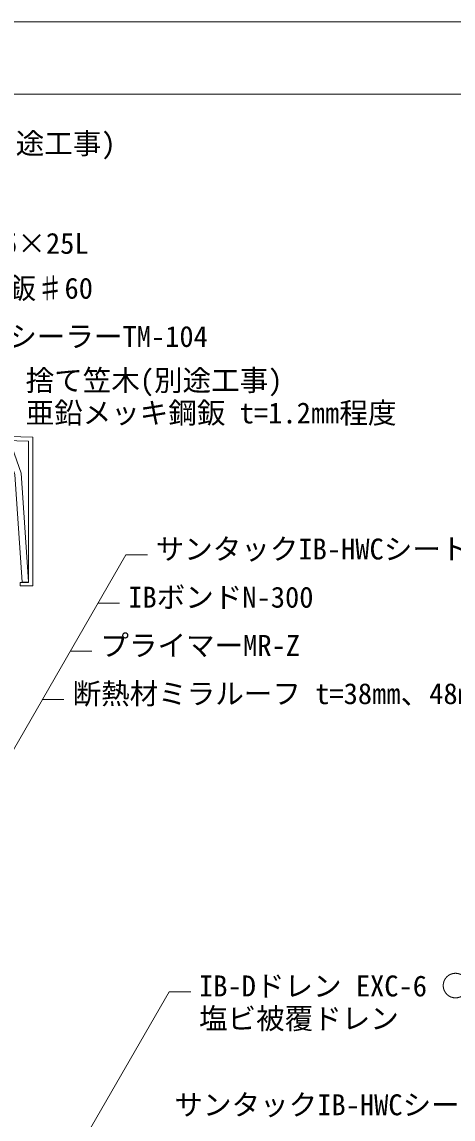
# Model space of a CAD drawing. Units: millimetres, scale not verified. Extents: x -840 to 840, y -594 to 594.
# Drawn here: x -456 to -218, y -13 to 594 of the extents above; entities that cross this region are included whole.
import ezdxf
from ezdxf.enums import TextEntityAlignment as Align

# ---------------------------------------------------------------- set-up
doc = ezdxf.new("R2010")
doc.units = ezdxf.units.MM
doc.header["$LTSCALE"] = 2
for name, color, linetype, lineweight in [('0-2_輪郭線', 2, 'Continuous', 9), ('0-3_図面枠', 7, 'Continuous', 9), ('0-5_寸法線', 7, 'Continuous', 9), ('0-6_タイトル文字', 5, 'Continuous', 9), ('0-B_実線', 7, 'Continuous', 9)]:
    doc.layers.add(name, color=color, linetype=linetype, lineweight=lineweight)
doc.styles.add('ＭＳ ゴシック', font='')
doc.styles.get('ＭＳ ゴシック').set_extended_font_data('MS Gothic')

msp = doc.modelspace()

# ---------------------------------------------------------------- linework, layer by layer
at = {"layer": '0-2_輪郭線'}
msp.add_lwpolyline([(800, 554), (-800, 554), (-800, -554), (800, -554)], close=True, dxfattribs=at)
at = {"layer": '0-3_図面枠'}
msp.add_lwpolyline([(840, -594), (840, 594), (-840, 594), (-840, -594)], close=True, dxfattribs=at)
at = {"layer": '0-5_寸法線'}
for p, q in [((-414.368, 272.644), (-402.368, 272.644)), ((-429.765, 245.976), (-417.765, 245.976)), ((-445.162, 219.307), (-433.162, 219.307)), ((-438.165, -51.759), (-374.975, 57.691)), ((-374.975, 57.691), (-362.975, 57.691))]:
    msp.add_line(p, q, dxfattribs=at)
msp.add_lwpolyline([(-484.306, 151.506), (-398.971, 299.313), (-386.971, 299.313)], dxfattribs=at)
at = {"layer": '0-B_実線'}
msp.add_lwpolyline([(-457.416, 282.123), (-450.431, 282.123), (-450.431, 364.302), (-688.557, 371.048), (-688.557, 373.069), (-690.848, 373.069), (-690.848, 282.123), (-688.557, 282.123), (-688.557, 284.144), (-681.416, 284.144), (-681.416, 290.882), (-683.707, 290.882), (-683.707, 286.165), (-688.557, 286.165), (-688.557, 368.756), (-452.722, 362.088), (-452.722, 317.832), (-452.722, 284.009), (-457.416, 284.009)], close=True, dxfattribs=at)
msp.add_lwpolyline([(-684.053, 286.165), (-680.966, 343.832), (-674.677, 364.863), (-646.435, 364.066), (-636.708, 336.726), (-498.182, 336.726), (-479.869, 359.353), (-465.558, 358.949), (-460.291, 343.765), (-456.246, 284.108), (-452.761, 284.433), (-456.845, 344.512), (-463.043, 362.38), (-482, 362.916), (-500.345, 340.226), (-633.936, 340.226), (-643.778, 367.49), (-677.259, 368.437), (-684.434, 344.512), (-687.558, 286.165)], dxfattribs=at)

# ---------------------------------------------------------------- texts
at = {"layer": '0-6_タイトル文字', "color": 7, "style": 'ＭＳ ゴシック'}
for s, p in [('アルミ笠木(別途工事)', (-562.496, 517.547)), ('DSビス φ5×25L', (-534, 462.301)), ('IB積層鋼鈑♯60', (-527.561, 437.472)), ('サンタックシーラーTM-104', (-542.958, 410.804)), ('捨て笠木(別途工事)', (-454.381, 386.539)), ('亜鉛メッキ鋼鈑 t=1.2㎜程度', (-454.381, 368.539)), ('サンタックIB-HWCシート t=2.0㎜', (-382.431, 293.254)), ('IBボンドN-300', (-397.616, 266.613)), ('プライマーMR-Z', (-413.013, 239.944)), ('断熱材ミラルーフ t=38㎜、48㎜', (-428.41, 213.276)), ('IB-Dドレン EXC-6 ○○○', (-358.434, 51.632)), ('塩ビ被覆ドレン', (-358.434, 33.632)), ('サンタックIB-HWCシート t=2.0㎜', (-372.02, -14.093))]:
    msp.add_text(s, height=11.58, dxfattribs=at).set_placement(p, align=Align.BOTTOM_LEFT)

doc.saveas('drawing.dxf')
